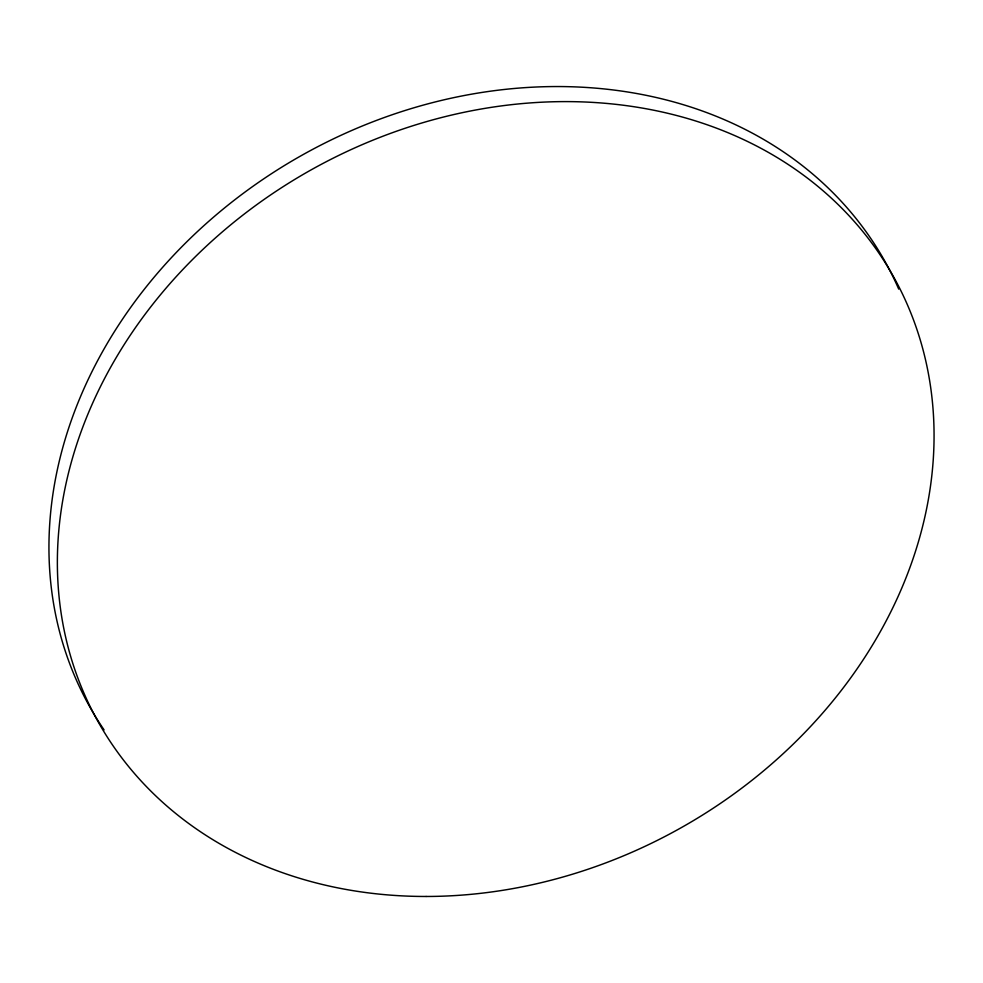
<?xml version="1.0" encoding="UTF-8"?>
<svg xmlns="http://www.w3.org/2000/svg" width="983" height="983" viewBox="0 0 983 983"><rect width="100%" height="100%" fill="white"/><g stroke="black" fill="none" stroke-linecap="round" stroke-linejoin="round"><path stroke-width="1.47" d="M104.075 729.902A455.719 377.386 -29.2 0 1 304.767 153.667A455.719 377.386 -29.2 0 1 898.72 289.1M426.069 896.471A455.719 377.386 -29.2 0 0 905.306 300.036A455.719 377.386 -29.2 0 0 155.744 300.54A455.719 377.386 -29.2 0 0 426.069 896.471"/></g></svg>
